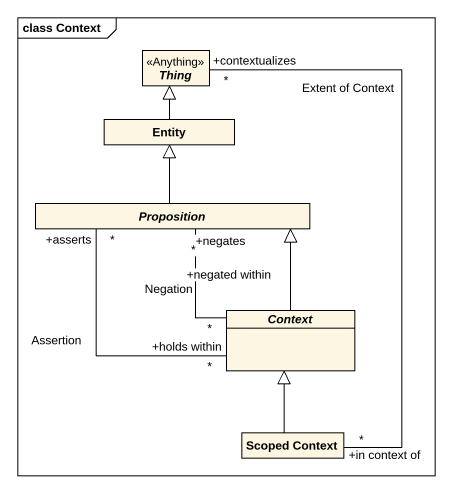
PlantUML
@startuml
mainframe class Context
hide circle
hide empty members
abstract class Thing <<Anything>>
class "Entity" as Entity_
abstract class Proposition
abstract class Context
class "Scoped Context" as Scoped_Context
Entity_ -up-|> Thing
Proposition -up-|> Entity_
Context "+holds within\n*" -up- "+asserts\n*" Proposition : Assertion
Context "+negated within\n*" -up- "+negates\n*" Proposition : Negation
Context -up-|> Proposition
Scoped_Context "+in context of\n*" -up- "+contextualizes\n*" Thing : Extent of Context
Scoped_Context -up-|> Context
@enduml
